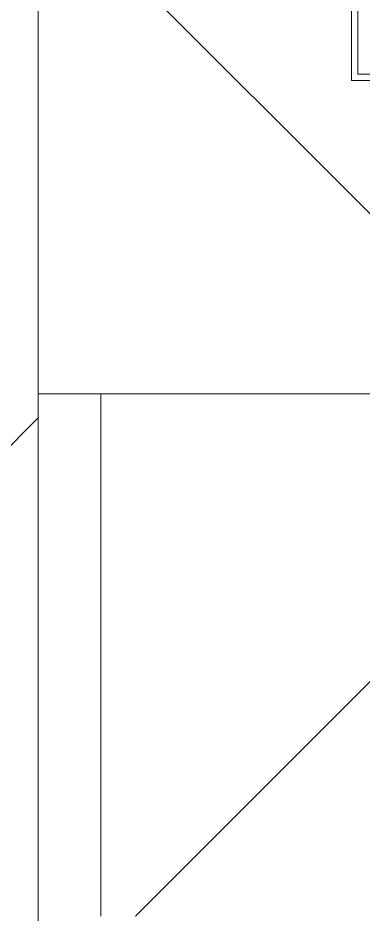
# Model space of a CAD drawing. Header units: millimetres. Extents: x -7229 to 196340, y -8553 to 29000.
# Drawn here: x 84960.3 to 85125.6, y 23431 to 23860 of the extents above; entities that cross this region are included whole.
import ezdxf

# ---------------------------------------------------------------- set-up
doc = ezdxf.new("R2010")
doc.units = ezdxf.units.MM
for name, color, linetype, lineweight in [('A-WALL', 7, 'Continuous', 5), ('A-WALL-1', 7, 'Continuous', 9), ('I-WALL', 7, 'Continuous', 5)]:
    doc.layers.add(name, color=color, linetype=linetype, lineweight=lineweight)
doc.layers.add('A-WALL-3', color=7, linetype='Continuous', lineweight=9, true_color=0x737373)
pattern_1 = [(45, (0, 0), (-353.5534, 353.5534), []), (135, (0, 0), (-353.5534, -353.5534), [])]
pattern_2 = [(45, (0, 0), (-285.1231, 285.1231), []), (45, (285.12, 0), (-285.1231, 285.1231), [504.031, -100.806, 16.764, -84.042])]

msp = doc.modelspace()

# ---------------------------------------------------------------- hatches: boundary and pattern name
at = {"layer": 'A-WALL'}
h = msp.add_hatch(dxfattribs=at)
h.set_pattern_fill('FP_21', color=256, style=0, pattern_type=2)
h.set_pattern_definition(pattern_1)
h.paths.add_polyline_path([(84994.22, 23680), (85120, 23680), (85120, 27330), (84970, 27330), (84970, 23680)])
h = msp.add_hatch(dxfattribs=at)
h.set_pattern_fill('FP_21', color=256, style=0, pattern_type=2)
h.set_pattern_definition(pattern_1)
h.paths.add_polyline_path([(85128, 23680), (85180, 23680), (85180, 23830), (85120, 23830), (85120, 23680)])
at = {"layer": 'I-WALL'}
h = msp.add_hatch(dxfattribs=at)
h.set_pattern_fill('FP_1', color=256, style=0, pattern_type=2)
h.set_pattern_definition(pattern_2)
h.paths.add_polyline_path([(84870, 21680), (84970, 21680), (84970, 27100), (84750, 27100), (84750, 21680)])
h = msp.add_hatch(dxfattribs=at)
h.set_pattern_fill('FP_1', color=256, style=0, pattern_type=2)
h.set_pattern_definition(pattern_2)
h.paths.add_polyline_path([(85000, 23430), (85180, 23430), (85180, 23680), (85000, 23680)])

# ---------------------------------------------------------------- linework, layer by layer
at = {"layer": 'A-WALL'}
for p, q in [((84970, 27100), (84970, 23680)), ((84970, 23680), (85000, 23680))]:
    msp.add_line(p, q, dxfattribs=at)
at = {"layer": 'A-WALL-1'}
for p, q in [((85123, 27350), (85123, 23833)), ((85120, 23830), (85120, 27330))]:
    msp.add_line(p, q, dxfattribs=at)
at = {"layer": 'A-WALL-3'}
for p, q in [((85123, 23833), (85380, 23833)), ((85120, 23830), (85380, 23830)), ((85120, 23680), (85380, 23680))]:
    msp.add_line(p, q, dxfattribs=at)
at = {"layer": 'I-WALL'}
for p, q in [((84970, 27100), (84970, 21780)), ((85120, 23680), (85000, 23680)), ((85000, 23680), (85000, 23430))]:
    msp.add_line(p, q, dxfattribs=at)

doc.saveas('drawing.dxf')
